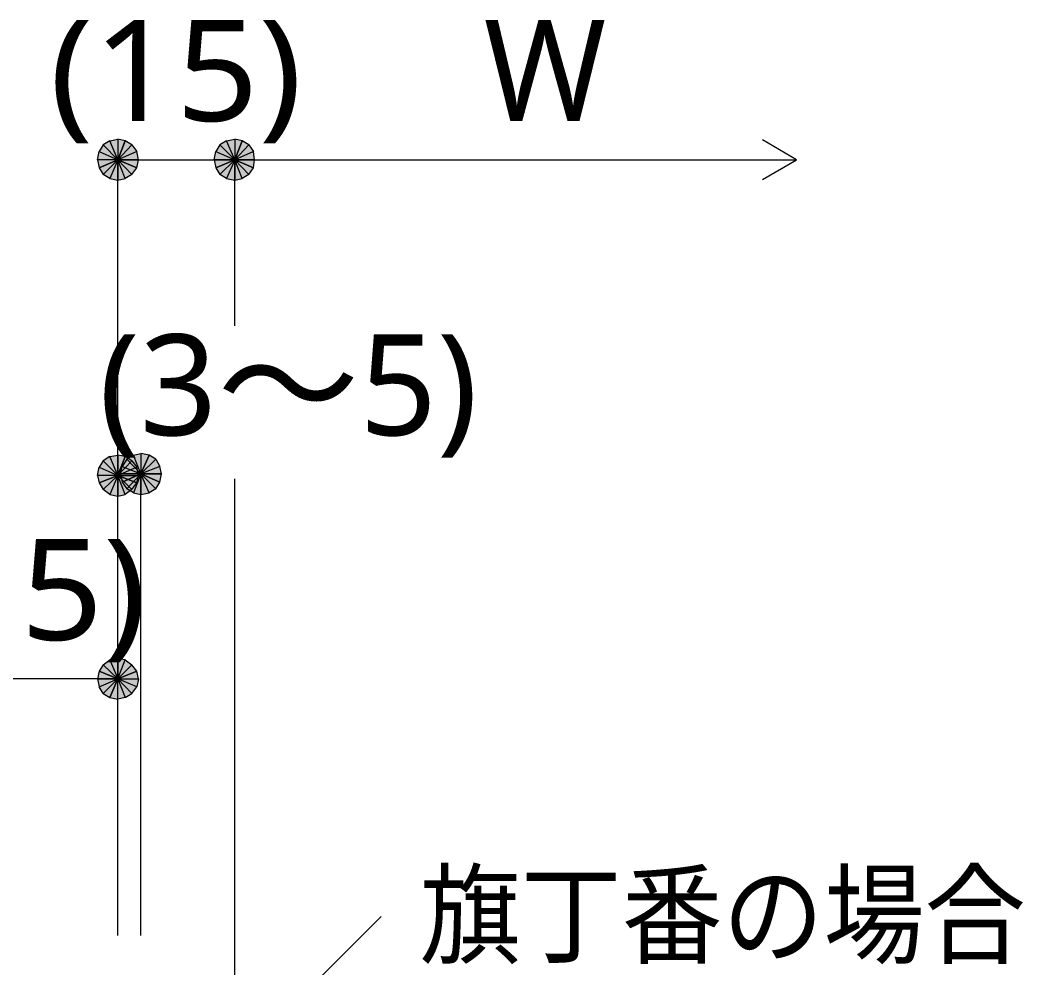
# Model space of a CAD drawing. Header units: millimetres. Extents: x 0 to 420, y 0 to 297.
# Drawn here: x 71.99 to 97.8, y 125.55 to 149.94 of the extents above; entities that cross this region are included whole.
import ezdxf
from ezdxf.enums import TextEntityAlignment as Align

# ---------------------------------------------------------------- set-up
doc = ezdxf.new("R2010")
doc.units = ezdxf.units.MM
doc.styles.add('kst32b', font='NotoSansJP-Variable.ttf')

msp = doc.modelspace()

# ---------------------------------------------------------------- hatches: boundary and pattern name
h = msp.add_hatch(color=7)
h.paths.add_polyline_path([(74.697, 146.833), (74.507, 146.875), (74.507, 146.346), (74.697, 146.833)])
h.paths.add_polyline_path([(74.507, 146.875), (74.507, 146.346), (74.295, 146.833), (74.507, 146.875)])
h.paths.add_polyline_path([(74.507, 146.346), (74.295, 146.833), (74.126, 146.727), (74.507, 146.346)])
h = msp.add_hatch(color=7)
h.paths.add_polyline_path([(77.703, 146.833), (77.512, 146.875), (77.512, 146.346), (77.703, 146.833)])
h.paths.add_polyline_path([(77.512, 146.875), (77.512, 146.346), (77.301, 146.833), (77.512, 146.875)])
h.paths.add_polyline_path([(77.512, 146.346), (77.301, 146.833), (77.131, 146.727), (77.512, 146.346)])
h = msp.add_hatch(color=7)
h.paths.add_polyline_path([(74.126, 146.727), (74.02, 146.558), (74.507, 146.346), (74.126, 146.727)])
h.paths.add_polyline_path([(74.02, 146.558), (74.507, 146.346), (73.978, 146.346), (74.02, 146.558)])
h.paths.add_polyline_path([(74.507, 146.346), (73.978, 146.346), (74.02, 146.135), (74.507, 146.346)])
h = msp.add_hatch(color=7)
h.paths.add_polyline_path([(75.036, 146.346), (74.994, 146.558), (74.507, 146.346), (75.036, 146.346)])
h.paths.add_polyline_path([(74.994, 146.558), (74.507, 146.346), (74.867, 146.727), (74.994, 146.558)])
h.paths.add_polyline_path([(74.507, 146.346), (74.867, 146.727), (74.697, 146.833), (74.507, 146.346)])
h = msp.add_hatch(color=7)
h.paths.add_polyline_path([(77.131, 146.727), (77.026, 146.558), (77.512, 146.346), (77.131, 146.727)])
h.paths.add_polyline_path([(77.026, 146.558), (77.512, 146.346), (76.983, 146.346), (77.026, 146.558)])
h.paths.add_polyline_path([(77.512, 146.346), (76.983, 146.346), (77.026, 146.135), (77.512, 146.346)])
h = msp.add_hatch(color=7)
h.paths.add_polyline_path([(78.02, 146.346), (77.999, 146.558), (77.512, 146.346), (78.02, 146.346)])
h.paths.add_polyline_path([(77.999, 146.558), (77.512, 146.346), (77.872, 146.727), (77.999, 146.558)])
h.paths.add_polyline_path([(77.512, 146.346), (77.872, 146.727), (77.703, 146.833), (77.512, 146.346)])
h = msp.add_hatch(color=7)
h.paths.add_polyline_path([(74.02, 146.135), (74.126, 145.965), (74.507, 146.346), (74.02, 146.135)])
h.paths.add_polyline_path([(74.126, 145.965), (74.507, 146.346), (74.295, 145.859), (74.126, 145.965)])
h.paths.add_polyline_path([(74.507, 146.346), (74.295, 145.859), (74.507, 145.817), (74.507, 146.346)])
h = msp.add_hatch(color=7)
h.paths.add_polyline_path([(74.507, 145.817), (74.697, 145.859), (74.507, 146.346), (74.507, 145.817)])
h.paths.add_polyline_path([(74.697, 145.859), (74.507, 146.346), (74.867, 145.965), (74.697, 145.859)])
h.paths.add_polyline_path([(74.507, 146.346), (74.867, 145.965), (74.994, 146.135), (74.507, 146.346)])
for points in [[(74.994, 146.135), (75.036, 146.346), (74.507, 146.346), (74.994, 146.135)], [(77.999, 146.135), (78.02, 146.346), (77.512, 146.346), (77.999, 146.135)], [(74.994, 138.028), (75.036, 138.218), (74.507, 138.218), (74.994, 138.028)], [(75.586, 138.049), (75.629, 138.261), (75.099, 138.261), (75.586, 138.049)], [(74.02, 133.181), (73.978, 132.99), (74.507, 132.99), (74.02, 133.181)]]:
    msp.add_hatch(color=7).paths.add_polyline_path(points)
h = msp.add_hatch(color=7)
h.paths.add_polyline_path([(77.026, 146.135), (77.131, 145.965), (77.512, 146.346), (77.026, 146.135)])
h.paths.add_polyline_path([(77.131, 145.965), (77.512, 146.346), (77.301, 145.859), (77.131, 145.965)])
h.paths.add_polyline_path([(77.512, 146.346), (77.301, 145.859), (77.512, 145.817), (77.512, 146.346)])
h = msp.add_hatch(color=7)
h.paths.add_polyline_path([(77.512, 145.817), (77.703, 145.859), (77.512, 146.346), (77.512, 145.817)])
h.paths.add_polyline_path([(77.703, 145.859), (77.512, 146.346), (77.872, 145.965), (77.703, 145.859)])
h.paths.add_polyline_path([(77.512, 146.346), (77.872, 145.965), (77.999, 146.135), (77.512, 146.346)])
h = msp.add_hatch(color=7)
h.paths.add_polyline_path([(74.697, 138.705), (74.507, 138.747), (74.507, 138.218), (74.697, 138.705)])
h.paths.add_polyline_path([(74.507, 138.747), (74.507, 138.218), (74.295, 138.705), (74.507, 138.747)])
h.paths.add_polyline_path([(74.507, 138.218), (74.295, 138.705), (74.126, 138.599), (74.507, 138.218)])
h = msp.add_hatch(color=7)
h.paths.add_polyline_path([(75.036, 138.218), (74.994, 138.43), (74.507, 138.218), (75.036, 138.218)])
h.paths.add_polyline_path([(74.994, 138.43), (74.507, 138.218), (74.867, 138.599), (74.994, 138.43)])
h.paths.add_polyline_path([(74.507, 138.218), (74.867, 138.599), (74.697, 138.705), (74.507, 138.218)])
h = msp.add_hatch(color=7)
h.paths.add_polyline_path([(74.74, 138.642), (74.612, 138.451), (75.099, 138.261), (74.74, 138.642)])
h.paths.add_polyline_path([(74.612, 138.451), (75.099, 138.261), (74.57, 138.261), (74.612, 138.451)])
h.paths.add_polyline_path([(75.099, 138.261), (74.57, 138.261), (74.612, 138.049), (75.099, 138.261)])
h = msp.add_hatch(color=7)
h.paths.add_polyline_path([(75.311, 138.747), (75.099, 138.79), (75.099, 138.261), (75.311, 138.747)])
h.paths.add_polyline_path([(75.099, 138.79), (75.099, 138.261), (74.909, 138.747), (75.099, 138.79)])
h.paths.add_polyline_path([(75.099, 138.261), (74.909, 138.747), (74.74, 138.642), (75.099, 138.261)])
h = msp.add_hatch(color=7)
h.paths.add_polyline_path([(75.629, 138.261), (75.586, 138.451), (75.099, 138.261), (75.629, 138.261)])
h.paths.add_polyline_path([(75.586, 138.451), (75.099, 138.261), (75.48, 138.642), (75.586, 138.451)])
h.paths.add_polyline_path([(75.099, 138.261), (75.48, 138.642), (75.311, 138.747), (75.099, 138.261)])
h = msp.add_hatch(color=7)
h.paths.add_polyline_path([(74.126, 138.599), (74.02, 138.43), (74.507, 138.218), (74.126, 138.599)])
h.paths.add_polyline_path([(74.02, 138.43), (74.507, 138.218), (73.978, 138.218), (74.02, 138.43)])
h.paths.add_polyline_path([(74.507, 138.218), (73.978, 138.218), (74.02, 138.028), (74.507, 138.218)])
h = msp.add_hatch(color=7)
h.paths.add_polyline_path([(74.02, 138.028), (74.126, 137.858), (74.507, 138.218), (74.02, 138.028)])
h.paths.add_polyline_path([(74.126, 137.858), (74.507, 138.218), (74.295, 137.731), (74.126, 137.858)])
h.paths.add_polyline_path([(74.507, 138.218), (74.295, 137.731), (74.507, 137.689), (74.507, 138.218)])
h = msp.add_hatch(color=7)
h.paths.add_polyline_path([(74.507, 137.689), (74.697, 137.731), (74.507, 138.218), (74.507, 137.689)])
h.paths.add_polyline_path([(74.697, 137.731), (74.507, 138.218), (74.867, 137.858), (74.697, 137.731)])
h.paths.add_polyline_path([(74.507, 138.218), (74.867, 137.858), (74.994, 138.028), (74.507, 138.218)])
h = msp.add_hatch(color=7)
h.paths.add_polyline_path([(74.612, 138.049), (74.74, 137.88), (75.099, 138.261), (74.612, 138.049)])
h.paths.add_polyline_path([(74.74, 137.88), (75.099, 138.261), (74.909, 137.774), (74.74, 137.88)])
h.paths.add_polyline_path([(75.099, 138.261), (74.909, 137.774), (75.099, 137.731), (75.099, 138.261)])
h = msp.add_hatch(color=7)
h.paths.add_polyline_path([(75.099, 137.731), (75.311, 137.774), (75.099, 138.261), (75.099, 137.731)])
h.paths.add_polyline_path([(75.311, 137.774), (75.099, 138.261), (75.48, 137.88), (75.311, 137.774)])
h.paths.add_polyline_path([(75.099, 138.261), (75.48, 137.88), (75.586, 138.049), (75.099, 138.261)])
h = msp.add_hatch(color=7)
h.paths.add_polyline_path([(74.507, 133.498), (74.295, 133.477), (74.507, 132.99), (74.507, 133.498)])
h.paths.add_polyline_path([(74.295, 133.477), (74.507, 132.99), (74.126, 133.35), (74.295, 133.477)])
h.paths.add_polyline_path([(74.507, 132.99), (74.126, 133.35), (74.02, 133.181), (74.507, 132.99)])
h = msp.add_hatch(color=7)
h.paths.add_polyline_path([(74.994, 133.181), (74.867, 133.35), (74.507, 132.99), (74.994, 133.181)])
h.paths.add_polyline_path([(74.867, 133.35), (74.507, 132.99), (74.697, 133.477), (74.867, 133.35)])
h.paths.add_polyline_path([(74.507, 132.99), (74.697, 133.477), (74.507, 133.498), (74.507, 132.99)])
h = msp.add_hatch(color=7)
h.paths.add_polyline_path([(73.978, 132.99), (74.02, 132.779), (74.507, 132.99), (73.978, 132.99)])
h.paths.add_polyline_path([(74.02, 132.779), (74.507, 132.99), (74.126, 132.609), (74.02, 132.779)])
h.paths.add_polyline_path([(74.507, 132.99), (74.126, 132.609), (74.295, 132.503), (74.507, 132.99)])
h = msp.add_hatch(color=7)
h.paths.add_polyline_path([(74.295, 132.503), (74.507, 132.461), (74.507, 132.99), (74.295, 132.503)])
h.paths.add_polyline_path([(74.507, 132.461), (74.507, 132.99), (74.697, 132.503), (74.507, 132.461)])
h.paths.add_polyline_path([(74.507, 132.99), (74.697, 132.503), (74.867, 132.609), (74.507, 132.99)])
h = msp.add_hatch(color=7)
h.paths.add_polyline_path([(74.867, 132.609), (74.994, 132.779), (74.507, 132.99), (74.867, 132.609)])
h.paths.add_polyline_path([(74.994, 132.779), (74.507, 132.99), (75.036, 132.99), (74.994, 132.779)])
h.paths.add_polyline_path([(74.507, 132.99), (75.036, 132.99), (74.994, 133.181), (74.507, 132.99)])

# ---------------------------------------------------------------- linework, layer by layer
at = {"lineweight": 0}
for points in [[(74.507, 146.875), (74.507, 146.346), (74.295, 146.833)], [(74.697, 146.833), (74.507, 146.875), (74.507, 146.346)], [(77.512, 146.875), (77.512, 146.346), (77.301, 146.833)], [(77.703, 146.833), (77.512, 146.875), (77.512, 146.346)], [(74.126, 146.727), (74.02, 146.558), (74.507, 146.346)], [(74.507, 146.346), (74.295, 146.833), (74.126, 146.727)], [(74.507, 146.346), (74.867, 146.727), (74.697, 146.833)], [(74.994, 146.558), (74.507, 146.346), (74.867, 146.727)], [(77.131, 146.727), (77.026, 146.558), (77.512, 146.346)], [(77.512, 146.346), (77.301, 146.833), (77.131, 146.727)], [(77.512, 146.346), (77.872, 146.727), (77.703, 146.833)], [(77.999, 146.558), (77.512, 146.346), (77.872, 146.727)], [(74.02, 146.558), (74.507, 146.346), (73.978, 146.346)], [(75.036, 146.346), (74.994, 146.558), (74.507, 146.346)], [(77.026, 146.558), (77.512, 146.346), (76.983, 146.346)], [(78.02, 146.346), (77.999, 146.558), (77.512, 146.346)], [(74.507, 146.346), (73.978, 146.346), (74.02, 146.135)], [(74.02, 146.135), (74.126, 145.965), (74.507, 146.346)], [(74.126, 145.965), (74.507, 146.346), (74.295, 145.859)], [(74.507, 146.346), (74.295, 145.859), (74.507, 145.817)], [(74.507, 145.817), (74.697, 145.859), (74.507, 146.346)], [(74.697, 145.859), (74.507, 146.346), (74.867, 145.965)], [(74.507, 146.346), (74.867, 145.965), (74.994, 146.135)], [(74.994, 146.135), (75.036, 146.346), (74.507, 146.346)], [(77.512, 146.346), (76.983, 146.346), (77.026, 146.135)], [(77.026, 146.135), (77.131, 145.965), (77.512, 146.346)], [(77.131, 145.965), (77.512, 146.346), (77.301, 145.859)], [(77.512, 146.346), (77.301, 145.859), (77.512, 145.817)], [(77.512, 145.817), (77.703, 145.859), (77.512, 146.346)], [(77.703, 145.859), (77.512, 146.346), (77.872, 145.965)], [(77.512, 146.346), (77.872, 145.965), (77.999, 146.135)], [(77.999, 146.135), (78.02, 146.346), (77.512, 146.346)], [(74.507, 138.218), (74.295, 138.705), (74.126, 138.599)], [(74.507, 138.747), (74.507, 138.218), (74.295, 138.705)], [(74.697, 138.705), (74.507, 138.747), (74.507, 138.218)], [(74.507, 138.218), (74.867, 138.599), (74.697, 138.705)], [(74.74, 138.642), (74.612, 138.451), (75.099, 138.261)], [(75.099, 138.261), (74.909, 138.747), (74.74, 138.642)], [(75.099, 138.79), (75.099, 138.261), (74.909, 138.747)], [(75.311, 138.747), (75.099, 138.79), (75.099, 138.261)], [(75.099, 138.261), (75.48, 138.642), (75.311, 138.747)], [(75.586, 138.451), (75.099, 138.261), (75.48, 138.642)], [(74.02, 138.43), (74.507, 138.218), (73.978, 138.218)], [(74.126, 138.599), (74.02, 138.43), (74.507, 138.218)], [(74.994, 138.43), (74.507, 138.218), (74.867, 138.599)], [(75.036, 138.218), (74.994, 138.43), (74.507, 138.218)], [(74.612, 138.451), (75.099, 138.261), (74.57, 138.261)], [(75.629, 138.261), (75.586, 138.451), (75.099, 138.261)], [(74.507, 138.218), (73.978, 138.218), (74.02, 138.028)], [(74.02, 138.028), (74.126, 137.858), (74.507, 138.218)], [(74.126, 137.858), (74.507, 138.218), (74.295, 137.731)], [(74.507, 138.218), (74.295, 137.731), (74.507, 137.689)], [(74.507, 137.689), (74.697, 137.731), (74.507, 138.218)], [(74.697, 137.731), (74.507, 138.218), (74.867, 137.858)], [(74.507, 138.218), (74.867, 137.858), (74.994, 138.028)], [(74.994, 138.028), (75.036, 138.218), (74.507, 138.218)], [(75.099, 138.261), (74.57, 138.261), (74.612, 138.049)], [(74.612, 138.049), (74.74, 137.88), (75.099, 138.261)], [(74.74, 137.88), (75.099, 138.261), (74.909, 137.774)], [(75.099, 138.261), (74.909, 137.774), (75.099, 137.731)], [(75.099, 137.731), (75.311, 137.774), (75.099, 138.261)], [(75.311, 137.774), (75.099, 138.261), (75.48, 137.88)], [(75.099, 138.261), (75.48, 137.88), (75.586, 138.049)], [(75.586, 138.049), (75.629, 138.261), (75.099, 138.261)], [(74.295, 133.477), (74.507, 132.99), (74.126, 133.35)], [(74.507, 133.498), (74.295, 133.477), (74.507, 132.99)], [(74.507, 132.99), (74.697, 133.477), (74.507, 133.498)], [(74.867, 133.35), (74.507, 132.99), (74.697, 133.477)], [(74.507, 132.99), (74.126, 133.35), (74.02, 133.181)], [(74.994, 133.181), (74.867, 133.35), (74.507, 132.99)], [(74.02, 133.181), (73.978, 132.99), (74.507, 132.99)], [(73.978, 132.99), (74.02, 132.779), (74.507, 132.99)], [(74.02, 132.779), (74.507, 132.99), (74.126, 132.609)], [(74.507, 132.99), (74.126, 132.609), (74.295, 132.503)], [(74.295, 132.503), (74.507, 132.461), (74.507, 132.99)], [(74.507, 132.99), (75.036, 132.99), (74.994, 133.181)], [(74.507, 132.461), (74.507, 132.99), (74.697, 132.503)], [(74.507, 132.99), (74.697, 132.503), (74.867, 132.609)], [(74.867, 132.609), (74.994, 132.779), (74.507, 132.99)], [(74.994, 132.779), (74.507, 132.99), (75.036, 132.99)]]:
    msp.add_lwpolyline(points, close=True, dxfattribs=at)
at = {"lineweight": 13}
for points in [[(91.101, 145.838), (91.969, 146.346), (91.101, 146.854)], [(74.507, 126.386), (74.507, 146.346)], [(74.507, 146.346), (77.512, 146.346)], [(77.512, 146.346), (91.969, 146.346)], [(77.512, 142.071), (77.512, 146.346)], [(75.099, 138.261), (74.507, 138.261)], [(74.507, 138.239), (74.507, 138.218)], [(75.099, 126.386), (75.099, 138.261)], [(77.512, 124.206), (77.512, 138.134)], [(74.507, 132.99), (69.511, 132.99)], [(76.285, 121.878), (81.28, 126.873)]]:
    msp.add_lwpolyline(points, dxfattribs=at)

# ---------------------------------------------------------------- texts
at = {"style": 'kst32b'}
for s, height, p, p2 in [('(15)', 2.5989, (72.75, 147.341), (79.247, 147.341)), ('(3～5)', 2.5989, (74.02, 139.255), (83.766, 139.255)), ('(25)', 2.5989, (68.749, 133.985), (75.247, 133.985)), ('旗丁番の場合', 2.0791, (82.275, 125.878), (97.868, 125.878))]:
    msp.add_text(s, height=height, dxfattribs=at).set_placement(p, p2, align=Align.FIT)
msp.add_text('W', height=2.599, dxfattribs=at).set_placement((83.926, 147.341))

doc.saveas('drawing.dxf')
